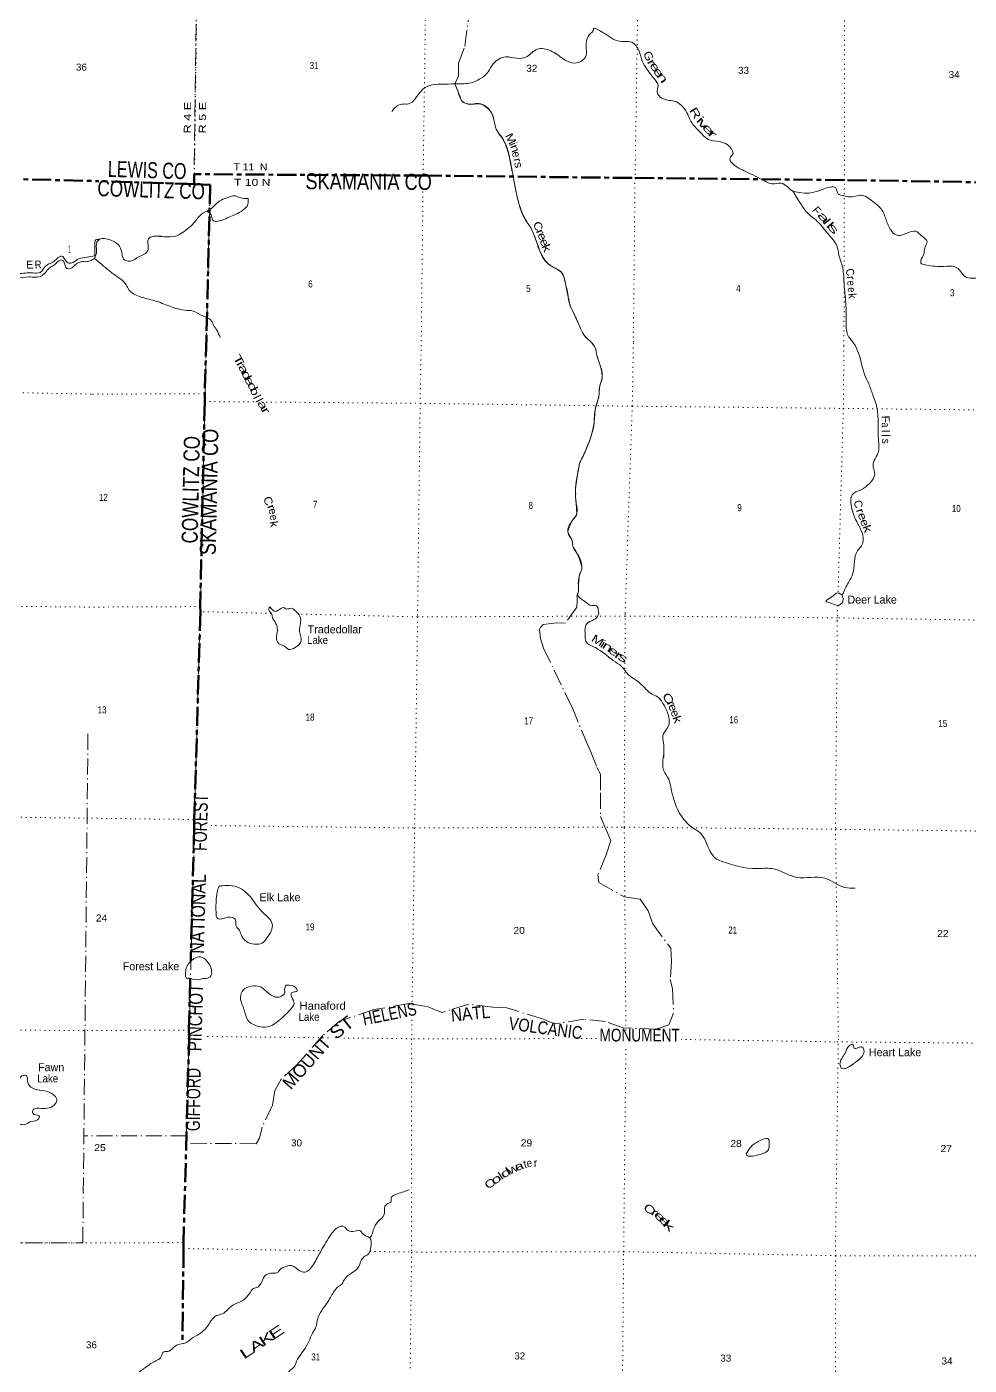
# Model space of a CAD drawing. Header units: feet. Extents: x -509309 to -252658, y -547785 to -360805.
# Drawn here: x -318113 to -294575, y -435645 to -402191 of the extents above; entities that cross this region are included whole.
import ezdxf
from ezdxf.enums import TextEntityAlignment as Align

# ---------------------------------------------------------------- set-up
doc = ezdxf.new("R2010")
doc.units = ezdxf.units.FT
doc.header["$LTSCALE"] = 80
for name, pattern in [('DOT_DASHED', [7.7, 5, -1.2, 0.3, -1.2]), ('DOTTED', [1.5, 0.3, -1.2]), ('LONG_DASH_SHORT_DASH', [9.9, 6, -1.2, 1.5, -1.2])]:
    doc.linetypes.add(name, pattern=pattern)
for name, color, linetype, lineweight in [('11', 7, 'LONG_DASH_SHORT_DASH', 60), ('39', 7, 'Continuous', 13), ('44', 7, 'DOT_DASHED', 13), ('6', 7, 'DOTTED', 25), ('7', 7, 'DOTTED', 13)]:
    doc.layers.add(name, color=color, linetype=linetype, lineweight=lineweight)
doc.layers.add('12', color=7, linetype='Continuous')
doc.layers.add('41', color=7, linetype='Continuous')

msp = doc.modelspace()

# ---------------------------------------------------------------- linework, layer by layer
at = {"layer": '11'}
msp.add_line((-313936.06, -406123.49), (-316394.69, -406046.57), dxfattribs=at)
for points in [[(-334851.34, -405749.5), (-334647.45, -405756.03), (-329787.59, -405836.44), (-329359.9, -405848.13), (-324491.69, -405904.52), (-324075.98, -405910.03), (-319209.91, -405976.44), (-318774.22, -405990.25), (-316394.69, -406046.57)], [(-313932.32, -405878.39), (-313936.06, -406123.49), (-313532.97, -406144.82), (-313625.67, -409954.17)], [(-284752.98, -406140.83), (-287016.89, -406110.99), (-292379.43, -406110.04), (-297693.2, -406021.07), (-302995.29, -405970.18), (-308212.88, -405910.3), (-313932.29, -405876.34)], [(-313625.67, -409954.17), (-313670.38, -411365.59), (-313668.27, -411558.37), (-313780.77, -416683.36), (-313778, -416809.89), (-313929.29, -422004.78), (-313928.72, -422151.36), (-314019.3, -425546.2)], [(-314030.97, -425983.45), (-314065.19, -427266.08), (-314056.72, -427424.78), (-314199.6, -432579.6), (-314197.05, -432728.2), (-314226.91, -435109.97)]]:
    msp.add_lwpolyline(points, dxfattribs=at)
at = {"layer": '39'}
for points in [[(-292577.81, -410231.58), (-293194.54, -409855.5), (-293656.65, -409387.56), (-293963.29, -409063.55), (-294077.6, -408775.25), (-294182.77, -408613.63), (-294286.23, -408492.22), (-294504.78, -408474.38), (-294667.03, -408438.91), (-294774.57, -408327.51), (-294880.09, -408214.12), (-295130.61, -408177.94), (-295429.53, -408177.55), (-295668.02, -408143.48), (-295780, -408092.33), (-295781.55, -408028.01), (-295708.24, -407875.87), (-295685.02, -407713.27), (-295625.8, -407567.05), (-295763.14, -407415.22), (-295916.82, -407303.45), (-296127.79, -407347.97), (-296402.97, -407393.99), (-296526.53, -407278.45), (-296647.08, -407022.25), (-296775.5, -406743.89), (-297062.66, -406500.42), (-297210.49, -406412.81), (-297326.8, -406405.85), (-297555.78, -406444.2), (-297706.04, -406414.85), (-297848.12, -406365.48), (-297915.24, -406212.21), (-298039.52, -406197.14), (-298282.8, -406271.55), (-298568.22, -406347.63), (-298816.89, -406333.57), (-299003.12, -406285.85), (-299120.77, -406184.42), (-299272.64, -406100.8), (-299493.45, -406119.12), (-299691.54, -406045.18), (-300151.3, -405812.38), (-300490.89, -405606.67), (-300550.46, -405519.78), (-300533.91, -405449.57), (-300477.18, -405371.65), (-300492.59, -405281.1), (-300619.96, -405137.39), (-300812.01, -405061.48), (-301106.46, -404996.82), (-301299.81, -404820.42), (-301494.85, -404601.81), (-301601.67, -404387.93), (-301888.29, -404070.1), (-302250.74, -403974.74), (-302368.08, -403831.11), (-302346.79, -403658.46), (-302425.98, -403511.11), (-302616.78, -403258.37), (-302739.68, -403050.39), (-302822.13, -402796.51), (-303003.15, -402580.02), (-303351.98, -402545.06), (-303569.87, -402434.78), (-303805.56, -402288.19), (-303959.77, -402250.78), (-303959.78, -402252.79), (-304063.12, -402396.65), (-304139.8, -402739.69), (-304159.37, -402952.55), (-304274.47, -403058.14), (-304497.4, -403092.52), (-304715.37, -402992.29), (-305022.9, -402792.87), (-305367.69, -402753.92), (-305613.7, -402930.8), (-305878.86, -402978.91), (-306151.44, -402942.55), (-306465.67, -403118.88), (-306591.46, -403316.83), (-306779.23, -403484.13), (-307062.94, -403602.42), (-307400.06, -403613.78), (-307425.66, -403614.7)], [(-307425.66, -403614.7), (-307761.27, -403626.95), (-308050.39, -403658.79), (-308266.04, -403797.73), (-308583.3, -404118.73), (-308705.7, -404121.76), (-308860.51, -404168.75), (-308997.96, -404312.34)], [(-307422.68, -403617.03), (-307337.37, -403825.29), (-307252.59, -404032.97), (-307088.72, -404122.71), (-306775.74, -404121.21), (-306504.49, -404344.46), (-306377.14, -404773.54), (-306208.36, -405018.06), (-306054.99, -405455.39), (-305950.63, -406012.91), (-305859.56, -406465.81), (-305680.63, -406975.69), (-305498.12, -407264.54), (-305378, -407581.02), (-305170.55, -408030.84), (-304969.11, -408197.26), (-304755.42, -408333.62), (-304682.45, -408511.06), (-304602.75, -408869.42), (-304544.59, -409153.25), (-304443.78, -409365.07), (-304295.73, -409703.88), (-304155.02, -409946.17), (-304006.52, -410081.95)], [(-316408.69, -407544.21), (-316369.38, -407504.64), (-316315.21, -407505.08), (-316301.13, -407499.16), (-316030.44, -407519.43), (-315830.64, -407635.58), (-315739.72, -407827.23), (-315698.8, -407996.37), (-315534.67, -408049.94), (-315305.15, -407935.23), (-315111.76, -407824.25), (-315082.43, -407649.64), (-315030.88, -407453.11), (-314769.89, -407427.08), (-314771.9, -407427.06), (-314529.27, -407445.09), (-314263.86, -407360.81), (-313936.94, -407092.14), (-313748.81, -406874.6), (-313533.28, -406751.74), (-313422.24, -406654.16), (-313260.8, -406520.81), (-313065.68, -406448.02), (-312937.04, -406414.89), (-312786.92, -406462.32), (-312583.63, -406479.71)], [(-298981.14, -406298.08), (-298788.76, -406609.12), (-298601.92, -406853.79), (-298368.62, -407054.62), (-298098.03, -407370.3), (-297881.49, -407669.47), (-297828.91, -407892.97), (-297736.83, -408203.2), (-297699.73, -408627.53), (-297656.94, -409098.13), (-297646.47, -409600.63), (-297596.58, -409918.56), (-297519.05, -410023.86), (-297415.99, -410169.25)], [(-312584.42, -406480.03), (-312591.5, -406628.69), (-312718.94, -406776.37), (-313073.3, -406954.39), (-313346.84, -407052.67), (-313453.09, -407041.77), (-313500.38, -406920.81), (-313551.99, -406844.03), (-313611.51, -406800.69)], [(-316421.33, -407981.88), (-316369.49, -407802.07), (-316359.82, -407571.04), (-316286.89, -407498.52)], [(-316408.69, -407544.21), (-316415.61, -407594.06), (-316414.22, -407708.97), (-316415.61, -407848.8), (-316419.82, -407915.17)], [(-322019.65, -409837.82), (-321770.46, -409644.09), (-321416.26, -409437.78), (-321133.32, -409304.88), (-320849.31, -409244.33), (-320742.25, -409197.52), (-320662.98, -409126.23), (-320700.35, -409065.45), (-320721.37, -408982.78), (-320637.96, -408901.49), (-320442.16, -408827.72), (-320152.76, -408815.48), (-319913.67, -408810.6), (-319782.48, -408916.83), (-319665.09, -409002.79), (-319329.73, -409009.24), (-319087.82, -408942.1), (-318893.09, -408795.98), (-318751.17, -408540.64), (-318660.43, -408358.97), (-318573.96, -408352.08), (-318325.01, -408361.4), (-317965.22, -408342.05), (-317782.28, -408330.4), (-317702.91, -408251.07), (-317590.91, -408133.99), (-317461.59, -408075.42), (-317355.96, -407984.38), (-317238.67, -407923.64), (-317157.48, -408013.13), (-317058.19, -408100.86), (-316959.52, -408082.07), (-316809.7, -407991.61), (-316608.33, -407952.08), (-316419.82, -407915.17)], [(-321896.43, -409839.01), (-321597.4, -409620.26), (-321255.39, -409423.83), (-321009.33, -409346.71), (-320705.27, -409288.44), (-320580.75, -409135.35), (-320616.06, -409070.58), (-320657.45, -409009.75), (-320606.77, -408974.25), (-320210.01, -408893.09), (-319998.96, -408881.82), (-319891.5, -408959.6), (-319722.37, -409082.41), (-319411.14, -409090.55), (-319064.48, -409000.69), (-318871.18, -408862.06), (-318681.19, -408565.68), (-318601.48, -408460.23), (-318518.8, -408435.2), (-318366.49, -408461.33), (-318060.97, -408445.28), (-317741.23, -408417.36), (-317621.14, -408296.37), (-317517.44, -408199.27), (-317420.28, -408142.28), (-317314.49, -408039.19), (-317249.91, -408015.93), (-317178.5, -408085.2), (-317112.08, -408228.75), (-317007.57, -408224.11), (-316928.46, -408164.87), (-316812.86, -408079.99), (-316708.17, -408061.28), (-316587.62, -408058.86), (-316480.63, -408018.07), (-316421.32, -407981.87)], [(-316421.78, -407982.18), (-316057.94, -408282.87), (-315844.44, -408445.36), (-315694.77, -408557.1), (-315539.94, -408789.45), (-315262.2, -408946.43), (-314869.75, -409054.09), (-314497.59, -409193.74), (-314056.86, -409281.69), (-314016.74, -409282.02), (-313774.76, -409390.47), (-313497, -409545.44), (-313449.57, -409646.31), (-313368.62, -409771.16), (-313282.67, -409959.26)], [(-304006.52, -410081.95), (-303936.77, -410179.38), (-303867.03, -410429.04), (-303769.69, -410727.15), (-303741.96, -410966.36), (-303808.47, -411204.64), (-303824.68, -411425.35), (-303907.71, -411711.67), (-303952.23, -412161), (-304082.93, -412605.47), (-304193.81, -412869.43), (-304296.16, -413081.27), (-304350.7, -413325.7), (-304409.37, -413786.93), (-304388.55, -414116.43), (-304372.81, -414351.5), (-304501.08, -414549.03), (-304595.92, -414813.15), (-304487.93, -415047.11), (-304477.04, -415163.67), (-304374.55, -415345.38), (-304251.34, -415663.82), (-304254.31, -415762.18), (-304311.87, -415906.19), (-304334.41, -416158.96), (-304333.82, -416303.53), (-304362.74, -416392.27)], [(-297415.99, -410169.24), (-297315.4, -410414.54), (-297189.66, -410883.6), (-297085.57, -411107.49), (-296984.02, -411385.56), (-296880.88, -411705.82), (-296844.5, -412493.26), (-296854.05, -412852.57), (-296950.06, -413032.35), (-296969.73, -413196.8), (-296933.4, -413377.86), (-297051.77, -413587.54), (-297280.11, -413764.01), (-297499.92, -413888.37), (-297522.51, -414147.16), (-297411.71, -414503.63), (-297225.71, -414963.24), (-297243.27, -415117.68), (-297367.32, -415293.16), (-297442.09, -415555.46), (-297487.36, -415876.28), (-297632.46, -416153.96), (-297718.49, -416337.85), (-297744.8, -416399.13)], [(-304362.74, -416392.27), (-304358.83, -416399.66), (-304153.96, -416570.32), (-304046.43, -416647.67), (-303882.18, -416667.34), (-303838.84, -416746.07), (-303856.69, -416930.62), (-303955.77, -417013.98), (-304127.2, -417112.71), (-304166.26, -417210.71), (-304167.88, -417375.34), (-304139.63, -417562.35), (-303912.47, -417709.13), (-303466.42, -418030.71), (-303255.36, -418183.36), (-303082.9, -418387.83), (-302911.66, -418511.98), (-302684.94, -418704.94), (-302533.95, -418848.97), (-302358.36, -418939.02), (-302188.15, -419167.57), (-302074.63, -419451.79), (-302086.74, -419664.5), (-302211.03, -419864.08), (-302205.73, -420141.22), (-302204.62, -420436.38), (-302206.35, -420408.26), (-302230.5, -420620.86), (-302200.07, -420789.81), (-302079.81, -420999.8), (-302016.06, -421247.39), (-301938.75, -421543.3), (-301817.29, -421835.63), (-301655.02, -422056.06), (-301509.96, -422192), (-301278.96, -422356.89), (-301107.51, -422663.76), (-300885.95, -422992.42), (-300726.34, -423061.32)], [(-297745.15, -416397.82), (-297842.85, -416340.65), (-298030.5, -416457.29), (-298151.73, -416550.48), (-298009.92, -416608.08), (-297861.97, -416653.69), (-297734.72, -416560.56), (-297729.68, -416456.2), (-297745.15, -416397.82)], [(-312042.24, -416686.37), (-311902.92, -416802.05), (-311836.49, -416776.59), (-311701.47, -416709.64), (-311615.59, -416744.61), (-311513.11, -416723.52), (-311395.51, -416796.95), (-311292.45, -416920.43), (-311278.16, -417099.27), (-311305.94, -417273.69), (-311275.14, -417404.5), (-311258.36, -417533.17), (-311410.46, -417706.37), (-311579.37, -417752.91), (-311694.78, -417661.43), (-311782.73, -417632.47), (-311875.81, -417513.1), (-311857.95, -417328.55), (-311862.55, -417183.93), (-311945.15, -417018.49), (-311978.57, -416949.89), (-312001.78, -416863.33), (-312063.15, -416782.42), (-312066.59, -416724.15), (-312042.15, -416686.24)], [(-300747.55, -423057.03), (-299880.24, -423232.39), (-299506.8, -423231.51), (-298881.27, -423450.44), (-298179.6, -423471.33), (-297692.57, -423702.96), (-297421.99, -423717.64)], [(-313267.77, -423663.7), (-313059.12, -423653.68), (-312777.08, -423726.7), (-312536.45, -423931.84), (-312211.54, -424336.58), (-311985.62, -424609.84), (-312005.4, -424786.34), (-312119.44, -424963.93), (-312233.03, -425095.35), (-312425.79, -425119.57), (-312627.72, -425057.37), (-312762.31, -424877.36), (-312815.25, -424754.36), (-312878.7, -424681.46), (-312897.18, -424520.65), (-312982.73, -424451.55), (-313215.62, -424479.4), (-313347.99, -424480.12), (-313386.69, -424337.18), (-313379.37, -423999.93), (-313340.81, -423749.32), (-313297.56, -423672.34), (-313267.77, -423663.7)], [(-313941.39, -425482.29), (-313772.5, -425437.75), (-313615.1, -425541.69), (-313502.97, -425763.64), (-313514.46, -425912.11), (-313563.01, -425955.81), (-313715.68, -425982.44), (-313924.48, -426006.51), (-314086.58, -425972.8), (-314110.68, -425976.58), (-314145.39, -425835.69), (-314117.81, -425681.36), (-314081.12, -425621.48), (-314068.91, -425603.52), (-314014.18, -425543.82), (-313941.39, -425482.29)], [(-311637.75, -426147.24), (-311373.84, -426228.12), (-311356.34, -426284.51), (-311438.85, -426313.83), (-311513.45, -426355.26), (-311494.31, -426447.81), (-311437.62, -426596.95), (-311529.39, -426752.67), (-311867.37, -427066.62), (-312097.2, -427190.88), (-312347.67, -427170.36), (-312590.88, -427023.43), (-312684.58, -426763.5), (-312773.84, -426459.44), (-312703.73, -426263.36), (-312510.31, -426170.87), (-312295.84, -426180.99), (-312056.99, -426364.03), (-311859.29, -426448.27), (-311714.38, -426395.47), (-311665.69, -426337.72), (-311674.81, -426245.27), (-311660.26, -426193.2), (-311637.75, -426147.24)], [(-297769.04, -428221.93), (-297802.14, -428121.21), (-297675.06, -427841.35), (-297552.82, -427645.77), (-297478.41, -427624.41), (-297458.97, -427686.84), (-297445.35, -427729.14), (-297342.81, -427702.03), (-297244.48, -427694.95), (-297201.31, -427791.75), (-297299.43, -427981.54), (-297461.1, -428108.47), (-297628.54, -428209.24), (-297704.97, -428232.59), (-297769.04, -428221.93)], [(-318117.77, -428400.06), (-318206.35, -428402.89), (-318396.54, -428633.39), (-318649.46, -428889.17), (-318795.29, -429112.23), (-318792.73, -429373.42), (-318636.33, -429566.36), (-318315.1, -429620.87), (-318156.22, -429627), (-318010.41, -429556.62), (-317812.18, -429478.91), (-317799.47, -429430.87), (-317925.49, -429374.94), (-317972.95, -429312.03), (-317937.89, -429248.22), (-317756.48, -429224.52), (-317555.11, -429213.14), (-317392.64, -429100.8), (-317365.07, -428994.69), (-317458.1, -428878.94), (-317660.15, -428789.86), (-317909.03, -428742.35), (-318040.85, -428668.27), (-318089.97, -428579.22), (-318100.31, -428448.5), (-318117.77, -428400.06)], [(-300148.39, -430365.24), (-300042.54, -430205.65), (-299830.4, -430045.07), (-299587.26, -429995.24), (-299570.6, -430135.95), (-299610.19, -430288.16), (-299702.98, -430343.48), (-299892.04, -430399.87), (-300062.7, -430420.29), (-300112.73, -430409.76), (-300148.39, -430365.24)], [(-308565.62, -431259.08), (-308851.36, -431358.7), (-309012.87, -431469.57), (-309017.83, -431565.9), (-309094.42, -431605.31), (-309167.24, -431668.85), (-309191.52, -431895.5), (-309309.08, -432022.86), (-309433.15, -432200.35), (-309480.65, -432340.44), (-309507.45, -432414.47), (-309549.97, -432457.82)], [(-316817.9, -436822.12), (-316388.33, -436549.92), (-316217.06, -436467.26), (-316023.48, -436358.71), (-315826.37, -436298.39), (-315777.32, -436204.49), (-315743.72, -436050.22), (-315619.16, -436027.33), (-315328.5, -435835.4), (-315162.86, -435712.53), (-315094.17, -435660.99), (-314981.09, -435581.78), (-314757, -435429.36), (-314689.65, -435309.54), (-314595.32, -435302.43), (-314462.12, -435215.38), (-314369.15, -435141.99), (-314204.35, -435105.45), (-314073.38, -435042.47), (-314004.68, -434988.93), (-313798.85, -434858.41), (-313622.82, -434699.5), (-313541.43, -434579.82), (-313371.26, -434404.79), (-313228.44, -434360), (-312997.92, -434165.47), (-312733.94, -434035.52), (-312549.62, -433848.58), (-312454.21, -433731.04), (-312345.52, -433689.94), (-312207.08, -433478.45), (-312087.57, -433357.13), (-311838.54, -433319.4), (-311779.66, -433245.68), (-311713.09, -433206.18), (-311500, -433152.03), (-311290.75, -433286.59), (-311172.75, -433317.86), (-310929.8, -433083.29), (-310760.37, -432779.75), (-310507.67, -432368.59), (-310289.22, -432177.96), (-310198.97, -432176.83), (-310089.63, -432274.27), (-309923.42, -432297.98), (-309790.86, -432277.18), (-309723.51, -432362.17), (-309548.03, -432462.27), (-309516.09, -432681.44), (-309604.34, -432887.39), (-309666.82, -432918.9), (-309749.92, -433008.45), (-309852.3, -433224.3), (-310056.34, -433376.92), (-310200.31, -433538.15), (-310253.33, -433627.99), (-310315.86, -433665.53), (-310427.33, -433784.92), (-310594.44, -434056.36), (-310853.55, -434507.62), (-310876.83, -434631.88), (-310899.65, -434709.96), (-310950.65, -434797.81), (-311046.86, -434997.66), (-311155.23, -435209.44), (-311395.7, -435600.64), (-311424.52, -435676.66), (-311535.75, -435771.95), (-311696.67, -436025.38), (-311793.92, -436126.84), (-311804.46, -436178.94), (-311907.21, -436228.14), (-311991.22, -436410.03), (-312072.35, -436503.61), (-312119.24, -436581.46), (-312237.88, -436614.44), (-312391.3, -436717.36), (-312615.45, -436875.8), (-312726.21, -436922.91), (-312881.79, -437041.87), (-312998.52, -437084.91), (-313355.49, -437290.25), (-313746.04, -437445.06), (-313921.95, -437591.93), (-314045.14, -437679.08), (-314099.98, -437750.83), (-314152.93, -437832.64), (-314195.96, -437926.59), (-314311.32, -438033.89), (-314360.41, -438131.79), (-314479.68, -438229.02)]]:
    msp.add_spline(points, degree=3, dxfattribs=at)
at = {"layer": '44'}
for points in [[(-284419.95, -378905.15), (-286940.99, -378838.62), (-292150.5, -379039.87), (-297435.68, -378880.78), (-297515.88, -378874.11), (-302757.56, -378803.8), (-302798.67, -384856.54), (-308145.11, -384847.68), (-308127.69, -390006.6), (-313638.68, -390004.46), (-313655.27, -390080.69), (-313790.34, -395242.4), (-313799.31, -395374.97), (-313936.06, -406123.49), (-313532.97, -406144.82), (-313625.69, -409954)], [(-307422.68, -403617.03), (-307332.39, -403421.98), (-307327.39, -403099.79), (-307173.54, -402674.94), (-307076.97, -401963.33), (-305528.47, -401990.18), (-305513.75, -400644.61), (-302837.35, -400708.36), (-297687.92, -400773.91), (-297559.95, -395481.52), (-292316.43, -395575.96), (-292243.34, -385031.9), (-286913.13, -385066.75), (-286551.21, -385064.71), (-286578.77, -385393.16), (-286383.97, -385719.27), (-286019.98, -385902.89), (-285734.31, -385913.64), (-285380.18, -386083.16), (-284509.69, -386489.88)], [(-307422.68, -403617.03), (-307257.66, -404020.68), (-307246.74, -404044.53), (-307230.64, -404064.2), (-307211.96, -404078.51), (-307188.87, -404090.82), (-307132.4, -404110.51), (-307061.57, -404128.33), (-307030.24, -404130.07), (-307001.87, -404128.48), (-306894.55, -404112.34), (-306850.91, -404108.84), (-306826.55, -404109.61), (-306795.28, -404114.84), (-306746, -404133.91), (-306681.08, -404168.49), (-306617.15, -404214.34), (-306564.67, -404264.46), (-306516.52, -404325.77), (-306476.68, -404399.89), (-306452.74, -404477), (-306417.44, -404662.39), (-306406.65, -404702.72), (-306387.35, -404753.42), (-306367.36, -404790.27), (-306319.06, -404857.75), (-306263.81, -404927.84), (-306223.01, -404989.15), (-306150.49, -405151.86), (-306103.68, -405275.99), (-306061.43, -405424.6), (-305922.61, -406155.78), (-305855.19, -406486), (-305815.19, -406634.31), (-305739.33, -406841.22), (-305675.84, -406985.82), (-305653.84, -407025.85), (-305551.36, -407171.71), (-305514.58, -407230.89), (-305460.01, -407359.74), (-305282.57, -407821.51), (-305239.77, -407913.47), (-305189.68, -408001.84), (-305153.91, -408052.71), (-305127.57, -408080.65), (-305087.28, -408114.63), (-304940.54, -408216.26), (-304853.03, -408262.36), (-304795.53, -408297.34), (-304768.87, -408319.64), (-304744.66, -408346.8), (-304725.94, -408376.08), (-304709.11, -408413.45), (-304695.06, -408458.35), (-304650.89, -408650.51), (-304613.02, -408821.22), (-304559.77, -409094.44), (-304540.26, -409166.97), (-304517.64, -409221.89), (-304445.87, -409360.48), (-304237.56, -409831.89), (-304212.25, -409876.42), (-304178.42, -409922.15), (-304143.45, -409956.75), (-304006.66, -410080.61)], [(-313625.69, -409954), (-313783.57, -416743.08), (-314127.33, -429911.66)], [(-304362.97, -416391.59), (-304362.07, -416368.34), (-304336.32, -416316.54), (-304333.43, -416284.97), (-304332.73, -416124.6), (-304316.06, -415935.79), (-304305.38, -415880.07), (-304258, -415775.19), (-304248.34, -415729.4), (-304247.11, -415689.92), (-304254.41, -415652.36), (-304306.09, -415501.05), (-304362.33, -415371.71), (-304391.7, -415312.41), (-304458.48, -415202.33), (-304476.14, -415165.85), (-304484.03, -415133.46), (-304485.75, -415061.15), (-304492.12, -415032.17), (-304521.38, -414973.85), (-304579.42, -414879.97), (-304592.69, -414844.41), (-304596.03, -414816.77), (-304583.2, -414739.88), (-304545.62, -414641.22), (-304490.99, -414531.37), (-304391.6, -414414.57), (-304373.97, -414371.92), (-304410.24, -413721.99), (-304392.89, -413554.77), (-304313.76, -413135.07), (-304284.5, -413052.86), (-304157.07, -412785.16), (-304074.27, -412582.94), (-304027.84, -412448.61), (-303983.88, -412294.29), (-303948.61, -412143.43), (-303938.18, -412074.72), (-303916.43, -411768.85), (-303899.7, -411675.67), (-303829.53, -411448.72), (-303817.91, -411369.19), (-303807.38, -411197.71), (-303780.57, -411105.6), (-303753.47, -411026.55), (-303741.73, -410963.36), (-303749.37, -410813.97), (-303773.38, -410715.05), (-303859.69, -410452.48), (-303873.56, -410404.99), (-303901.56, -410258.63), (-303932.93, -410184.95), (-304006.52, -410081.95)], [(-304362.97, -416391.59), (-304363.83, -416547.23), (-304377.7, -416697.37), (-304659.19, -417098.41), (-304883.76, -417092.61), (-305217.42, -417133.19), (-305276.24, -417195.82), (-305307.76, -417258.23), (-305284.08, -417478.24), (-305209.18, -417721.93), (-304493.64, -419200.5), (-304127.31, -420088.59), (-304030.46, -420295.13), (-303872.84, -420702.57), (-303786.59, -420875.16), (-303783.13, -421341.92), (-303786.92, -421930.46), (-303672.82, -422185.51), (-303524.1, -422529.53), (-303644.36, -422885.08), (-303849.39, -423391.88), (-303822.49, -423583.18), (-303186.57, -423941.45)], [(-316758.81, -432585.09), (-316713.83, -432584.75), (-316584.63, -419854.36)], [(-303186.57, -423941.45), (-302796.33, -423996.25), (-302594.63, -424290.94), (-302477.69, -424616.35), (-302030.45, -425222.54), (-302013.84, -425550.27), (-302041.49, -426005.83), (-301982.98, -426225.78), (-301957.22, -426846.96), (-302074.44, -427140.29), (-302391.09, -427243.43), (-303217.03, -427213.42), (-303655.66, -427053.35), (-304200.31, -426995.94), (-304930.43, -427114.2), (-305233.2, -426986.55), (-306123.31, -426714.39), (-306474.04, -426696.42), (-307070.53, -426620.06), (-307743.97, -426827.67), (-308132.6, -426676.47), (-308552.69, -426607.1), (-309447.81, -426756.73), (-310305.17, -427047.61), (-310722.36, -427406.19), (-311382.71, -428152.4), (-311761.53, -428495.56), (-311914.61, -428774.22), (-311979.03, -429148.8), (-312234.86, -429694.92), (-312303.58, -429966.97), (-312388.21, -430110.18), (-314130.19, -430094.87), (-314127.33, -429911.66), (-316686.69, -429910.61)], [(-348552.04, -439965.52), (-345630.62, -440132.94), (-345649.05, -441248.62), (-340701.9, -441343.15), (-340688.37, -440006.75), (-338096.71, -440056.72), (-338084.1, -438783.54), (-334109.12, -438882.29), (-334071.53, -437575.4), (-331395.77, -437646.86), (-331421.73, -438920.72), (-330095.33, -438942.35), (-330122.97, -440313.91), (-327525.32, -440377.81), (-327470.98, -439023), (-324810.19, -439085.02), (-324776.29, -437793.43), (-319459.11, -437872.37), (-319350.53, -432582.29), (-316758.81, -432585.09)]]:
    msp.add_lwpolyline(points, dxfattribs=at)
at = {"layer": '6'}
msp.add_lwpolyline([(-313608.08, -378840.08), (-313669, -384684.67), (-313671.79, -384795.18), (-313638.68, -390004.46), (-313655.27, -390080.69), (-313790.34, -395242.4), (-313799.31, -395374.97), (-313857.97, -400511.16), (-313861.22, -400685.98), (-313932.29, -405876.34), (-313932.32, -405878.39)], dxfattribs=at)
at = {"layer": '7'}
for p, q in [((-308217.54, -406310.8), (-308260.78, -410026.68)), ((-297703.72, -410165.72), (-297699.43, -408475.67)), ((-316467.96, -411372.81), (-313670.38, -411365.59)), ((-313668.27, -411558.37), (-312434.48, -411568.55)), ((-313780.77, -416683.36), (-316541.18, -416695.15)), ((-312006.87, -416852.7), (-313778, -416809.89)), ((-316613.76, -421971.4), (-313929.29, -422004.78)), ((-313928.72, -422151.36), (-313888.15, -422151.83)), ((-314065.19, -427266.08), (-316686.79, -427280.23)), ((-314026.02, -427425.11), (-314056.72, -427424.78)), ((-310580.12, -427462.41), (-313661.37, -427429.06)), ((-303880.67, -427481.4), (-304280.53, -427481.7)), ((-316759.76, -432585.09), (-314199.6, -432579.6)), ((-314197.05, -432728.2), (-310767.57, -432780.95))]:
    msp.add_line(p, q, dxfattribs=at)
for points in [[(-302801.45, -374584.73), (-302757.56, -378803.8), (-302798.67, -384856.54), (-302838.01, -390097.39), (-302835.67, -395402.89), (-302837.35, -400708.36), (-302920.99, -405972.97), (-302963.49, -410097.06)], [(-307968.88, -378695.55), (-308145.11, -384847.68), (-308127.69, -390006.6), (-308116.34, -395209.71), (-308138.8, -400579.29), (-308212.88, -405910.3), (-308213.62, -405973.5)], [(-297698.68, -408177.3), (-297693.2, -406021.07), (-297687.92, -400773.91), (-297557.16, -395407.22), (-297520.48, -390222.57), (-297468.85, -384945.64), (-297435.68, -378880.78)], [(-308260.78, -410026.68), (-308288.34, -411602.74), (-308352.8, -416941.04), (-308426.66, -422214.99), (-308488.87, -426656.98)], [(-303172.18, -417847.48), (-303167.96, -416844.93), (-302990.89, -411674.42), (-302963.49, -410097.06)], [(-297703.72, -410165.72), (-297719.36, -411729.78), (-297849.9, -416336.09)], [(-345041.46, -410738.11), (-340068.06, -410945.05), (-334780.11, -411103.96), (-329485.6, -411222.77), (-324181.76, -411245.28), (-318930.99, -411325.34), (-316467.96, -411372.81)], [(-312136.73, -411571), (-308288.34, -411602.74), (-302990.89, -411674.42), (-297719.36, -411729.78), (-292411.77, -411789.51), (-287088.14, -411849.39), (-284824.24, -411897.26)], [(-316541.18, -416695.15), (-319016.19, -416671.98), (-324290.85, -416573.52), (-329648.26, -416502.3), (-334753.62, -416365.5), (-340166.74, -416247.32), (-345152.14, -416034.19)], [(-297858.95, -416655.44), (-297869.82, -417039.16), (-297914.92, -422249.11), (-297842.01, -427490.32), (-297917.32, -432906.85), (-297917.91, -438215.75)], [(-289450.76, -417048.95), (-292529.62, -417050.98), (-297867.03, -416964.86), (-303170.75, -416919.23), (-308352.8, -416941.04), (-311321.69, -416869.27)], [(-303149.77, -427276.89), (-303190.49, -422195.71), (-303173.01, -418043.64)], [(-345283.41, -421366.16), (-340255.69, -421573.82), (-334908.23, -421645.13), (-329694, -421748.81), (-324413.22, -421841.32), (-319100.31, -421938.28), (-316613.76, -421971.4)], [(-313517.81, -422156.11), (-308426.66, -422214.99), (-303190.49, -422195.71), (-297914.92, -422249.11), (-292581.33, -422315.11), (-292285.48, -422314.49)], [(-316686.79, -427280.23), (-319243.6, -427266.07), (-324532.4, -427171.44), (-329834.96, -427052.52), (-335044.85, -426924.79), (-340391.64, -426811.52), (-345345.46, -426636.77)], [(-308493.82, -427010.27), (-308500.47, -427484.92), (-308502.03, -431215.04)], [(-304946.95, -427482.21), (-308500.47, -427484.92), (-310195.74, -427466.57)], [(-285885.56, -427621.28), (-287156.4, -427578.37), (-292573.15, -427607.93), (-297919.1, -427561.83), (-301771.5, -427502.16)], [(-303253.18, -438175.73), (-303206.47, -432807.14), (-303149.94, -427645.42)], [(-308502.08, -431320.97), (-308502.7, -432815.79), (-308565.08, -438146.08)], [(-348429.53, -431870.08), (-345450.16, -431936.95), (-340430.78, -432166.6), (-335242.27, -432388.46), (-329953.93, -432366.57), (-324657.38, -432483.4), (-319350.53, -432582.29), (-316759.76, -432585.09)], [(-309545.5, -432799.75), (-308502.7, -432815.79), (-303206.47, -432807.14), (-297917.32, -432906.85), (-292597.13, -432908.47), (-287278.14, -432827.76), (-285083.68, -432852.05)]]:
    msp.add_lwpolyline(points, dxfattribs=at)

# ---------------------------------------------------------------- texts
at = {"layer": '12'}
for s, rotation, width, p in [('LEWIS CO', 358.208, 0.75, (-316093.21, -405940.72)), ('COWLITZ CO', 358.208, 0.8, (-316355.68, -406421.53)), ('SKAMANIA CO', 359.66, 0.85, (-311155.22, -406251.38)), ('COWLITZ CO', 88.742, 0.8, (-313848.02, -415108.97)), ('SKAMANIA CO', 88.742, 0.85, (-313395.08, -415399.05))]:
    msp.add_text(s, height=400, rotation=rotation, dxfattribs=dict(at, width=width)).set_placement(p)
at = {"layer": '41'}
for s, height, rotation, width, p in [('G', 200, 295.785, 1.15, (-302673.33, -402965.93)), ('r', 200, 298.928, 1.6, (-302596.33, -403126.28)), ('e', 200, 301.827, 1.55, (-302507.2, -403245.92)), ('e', 200, 303.272, 1.6, (-302418.35, -403385.77)), ('n', 200, 306.17, 1.8, (-302314.44, -403521.73)), ('R', 200, 301.462, 1.5, (-301500.43, -404402.02)), ('i', 200, 311.16, 1.75, (-301368.32, -404581.28)), ('v', 200, 308.31, 1.9, (-301290.11, -404683.09)), ('e', 200, 313.962, 2, (-301165.93, -404818)), ('r', 200, 314.2, 2.25, (-301055.06, -404937.27)), ('M', 200, 296.138, 1.2, (-306115.95, -405031.82)), ('n', 200, 288.827, 1.25, (-306013.08, -405262.5)), ('r', 200, 280.613, 1.1, (-305951.97, -405541.6)), ('s', 200, 280.592, 1.15, (-305926.82, -405660.36)), ('C', 200, 294.569, 1.2, (-305433.07, -407215.57)), ('a', 200, 311.947, 2, (-298285.88, -407019.63)), ('l', 200, 308.563, 1.55, (-298206.74, -407121.86)), ('l', 200, 309.644, 1.6, (-298125.76, -407207.62)), ('s', 200, 309.644, 2.1, (-298046.26, -407294.11)), ('r', 200, 293.659, 1.45, (-305377.41, -407353.2)), ('e', 200, 291.135, 1.25, (-305329.85, -407464.69)), ('e', 200, 291.576, 1.25, (-305276.47, -407617.95)), ('k', 200, 291.576, 1.4, (-305222.05, -407758.06)), ('R', 200, 3.579, 0.9, (-317823.99, -408234.57)), ('C', 200, 280.629, 0.95, (-297645.79, -408342.52)), ('e', 200, 274.868, 0.85, (-297620.17, -408609.25)), ('e', 200, 275.208, 0.85, (-297606.37, -408774.5)), ('T', 200, 298.107, 1.65, (-312912.76, -410564.03)), ('r', 200, 298.107, 1.6, (-312859.58, -410669.79)), ('a', 200, 298.629, 1.55, (-312786.31, -410790.44)), ('d', 200, 296.111, 1.55, (-312711.72, -410941.82)), ('e', 200, 295.66, 1.35, (-312644.83, -411080.79)), ('d', 200, 297.66, 1.6, (-312561.23, -411228.74)), ('o', 200, 291.704, 1.25, (-312509.25, -411346.98)), ('l', 200, 296.704, 1.1, (-312446.23, -411484.94)), ('l', 200, 295.704, 1.1, (-312396.13, -411569.39)), ('a', 200, 300.704, 1.6, (-312305.22, -411692.9)), ('r', 200, 300.704, 1.7, (-312226.36, -411832.04)), ('F', 200, 273.299, 1.15, (-296761.28, -412006.21)), ('a', 200, 269.936, 0.8, (-296759.48, -412144.3)), ('C', 200, 291.257, 1.15, (-312173.82, -414077.65)), ('r', 200, 292.219, 1.4, (-312096.81, -414234.56)), ('e', 200, 279.026, 0.95, (-312038.58, -414470.85)), ('r', 200, 288.268, 1.3, (-297386.61, -414322.27)), ('e', 200, 291.255, 1.25, (-297331.78, -414463)), ('k', 200, 280.256, 1.1, (-312034.95, -414637.7)), ('e', 200, 290.451, 1.2, (-297276.03, -414618.86)), ('k', 200, 289.82, 1.35, (-297211.62, -414769.34)), ('M', 200, 327.448, 1.35, (-303907.04, -417612.56)), ('i', 200, 327.216, 1.4, (-303774.7, -417704.44)), ('n', 200, 328.205, 1.65, (-303659.33, -417769.18)), ('e', 200, 324.205, 1.65, (-303514.93, -417878.28)), ('r', 200, 324.084, 1.85, (-303388.65, -417975.69)), ('s', 200, 328.792, 1.8, (-303277.24, -418043.09)), ('C', 200, 304.817, 1.45, (-302176.92, -419032.13)), ('r', 200, 295.909, 1.5, (-302106.29, -419141.46)), ('e', 200, 289.842, 1.2, (-302065.68, -419238.54)), ('e', 200, 288.603, 1.15, (-302011.31, -419382.41)), ('k', 200, 289.211, 1.35, (-301958.56, -419536.84)), ('e', 200, 8.736, 0.9, (-305547.18, -430688.42)), ('l', 200, 34.351, 1.4, (-306220.94, -430996.98)), ('d', 200, 31.358, 1.7, (-306104.51, -430919.94)), ('w', 200, 27, 1.4, (-305929.25, -430825.69)), ('a', 200, 21.552, 1.35, (-305776.96, -430758.79)), ('C', 200, 30.516, 1.35, (-306495.66, -431190.46)), ('o', 200, 36.325, 1.7, (-306335.49, -431073.5)), ('C', 200, 326.488, 1.4, (-302620.65, -431824.63)), ('r', 200, 327.974, 1.75, (-302481.96, -431905.74)), ('e', 200, 316.414, 2, (-302364.94, -432003.49)), ('e', 200, 317.181, 1.95, (-302248.13, -432113.12)), ('k', 200, 318.15, 2.15, (-302147.75, -432230.87)), ('K', 250, 33.155, 1.6, (-312062.45, -435086.66)), ('E', 250, 33.155, 1.7, (-311811.29, -434922.58)), ('A', 250, 34.141, 1.55, (-312310.83, -435251.76)), ('L', 250, 34.141, 1.7, (-312559.13, -435420.13))]:
    msp.add_text(s, height=height, rotation=rotation, dxfattribs=dict(at, width=width)).set_placement(p, align=Align.CENTER)
for s, rotation, p in [('i', 290.606, (-306057, -405154.49)), ('e', 283.113, (-305982.44, -405401.96)), ('F', 309.931, (-298459.21, -406847.02)), ('E', 1.962, (-318034.61, -408237.12)), ('r', 275.126, (-297625.88, -408475.44)), ('k', 275.183, (-297592.06, -408927.86)), ('l', 269.936, (-296759.7, -412297.46)), ('l', 270.224, (-296757.43, -412409.37)), ('s', 266.734, (-296753.28, -412546.62)), ('C', 283.443, (-297441.05, -414143.82)), ('e', 282.128, (-312063.57, -414323.51)), ('t', 17.107, (-305638.8, -430712.2)), ('r', 3.327, (-305400.87, -430685.42))]:
    msp.add_text(s, height=200, rotation=rotation, dxfattribs=at).set_placement(p, align=Align.CENTER)
for s, p in [('Deer Lake', (-297615.56, -416607.19)), ('Tradedollar', (-311097.56, -417350.81)), ('Elk Lake', (-312302.52, -424046.49)), ('Forest Lake', (-315716.48, -425772.48)), ('Heart Lake', (-297080.42, -427920.75)), ('Fawn', (-317832.34, -428294.98))]:
    msp.add_text(s, height=200, dxfattribs=at).set_placement(p)
for s, width, p in [('Lake', 0.9, (-311111.42, -417618.47)), ('Lake', 0.9, (-311324.47, -427036.98)), ('Hanaford', 1.05, (-311301.41, -426760.08)), ('Lake', 0.9, (-317851.85, -428575.98))]:
    msp.add_text(s, height=200, dxfattribs=dict(at, width=width)).set_placement(p)
at = {"layer": '44'}
for s, height, rotation, width, p in [('FOREST', 350, 88.472, 0.75, (-313623.11, -422792.44)), ('NATIONAL', 350, 88.412, 0.85, (-313692.19, -425363.67)), ('PINCHOT', 350, 88.412, 0.8, (-313752.56, -427801.63)), ('HELENS', 318.1, 11.49, 0.8, (-309690.91, -427154.78)), ('NATL', 318.1, 5.705, 0.9, (-307503.92, -427058.53)), ('ST', 318.1, 38.741, 1.15, (-310391.16, -427524.47)), ('VOLCANIC', 318.1, 352.2, 0.85, (-306092.42, -427249.44)), ('MONUMENT', 318.1, 359.919, 0.8, (-303807.69, -427550.98)), ('GIFFORD', 350, 89.282, 0.75, (-313789.98, -429796.2))]:
    msp.add_text(s, height=height, rotation=rotation, dxfattribs=dict(at, width=width)).set_placement(p)
msp.add_text('MOUNT', height=318.1, rotation=48.493, dxfattribs=at).set_placement((-311519.33, -428775.58))
at = {"layer": '6'}
for s, rotation, width, p in [('R 4 E', 89.216, 1.35, (-314018.36, -404858.41)), ('R 5 E', 89.216, 1.35, (-313643.4, -404859.86)), ('T 11  N', 359.66, 1.1, (-312949.15, -405778.02)), ('T 10 N', 359.66, 1.3, (-312939.73, -406164.9))]:
    msp.add_text(s, height=175, rotation=rotation, dxfattribs=dict(at, width=width)).set_placement(p)
at = {"layer": '7'}
for s, width, p in [('36', 1.05, (-316884.58, -403286.76)), ('31', 0.85, (-311047.94, -403247.52)), ('32', 1.05, (-305636.51, -403316.47)), ('33', 1.05, (-300347.39, -403367.94)), ('34', 1.05, (-295087.27, -403474.2)), ('1', 0.4, (-317075.5, -407837.52)), ('6', 0.85, (-311084.06, -408706.63)), ('5', 0.85, (-305639.38, -408820.44)), ('4', 0.85, (-300396.84, -408818.55)), ('3', 0.85, (-295055.15, -408926.29)), ('12', 0.85, (-316311.11, -414040.12)), ('7', 0.85, (-310965.05, -414213)), ('8', 0.85, (-305580.95, -414241.35)), ('9', 0.85, (-300365.58, -414298.17)), ('10', 0.85, (-295009.5, -414320.22)), ('13', 0.85, (-316341.43, -419349.98)), ('18', 0.85, (-311148.21, -419532.97)), ('17', 0.85, (-305690, -419627.4)), ('16', 0.85, (-300566.04, -419599)), ('15', 0.85, (-295344.35, -419691.47)), ('24', 1.1, (-316387.76, -424554.26)), ('19', 0.85, (-311149.02, -424776.61)), ('20', 1.1, (-305959.17, -424865.04)), ('21', 0.85, (-300592.09, -424855.43)), ('22', 1.1, (-295374.77, -424940.67)), ('25', 1.1, (-316427.71, -430292.96)), ('30', 1.05, (-311512.86, -430174.24)), ('29', 1.1, (-305775.56, -430175.91)), ('28', 1.1, (-300541.73, -430190.74)), ('27', 1.1, (-295291.07, -430317.04)), ('36', 1.05, (-316635.97, -435221.47)), ('31', 0.85, (-311006.85, -435525.17)), ('32', 1.05, (-305937.36, -435500.18)), ('33', 1.05, (-300790.77, -435555.8)), ('34', 1.05, (-295264.96, -435626.42))]:
    msp.add_text(s, height=175, dxfattribs=dict(at, width=width)).set_placement(p)

doc.saveas('drawing.dxf')
